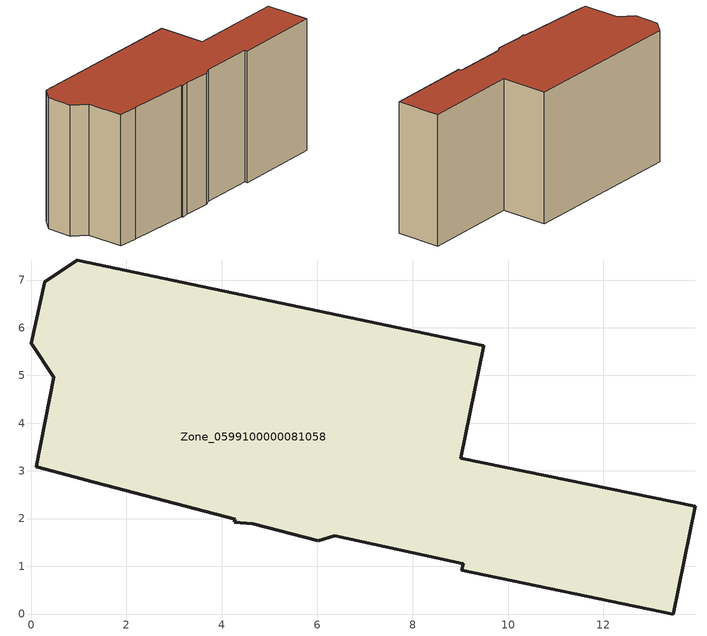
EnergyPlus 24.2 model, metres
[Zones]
Zone_0599100000081058
 floor ground (C_G): 4.28,1.99 1.13,2.82 1.09,2.83 0.11,3.09 0.48,4.96 0,5.68 0.29,6.96 0.97,7.42 9.49,5.62 9.01,3.27 13.93,2.26 13.46,0 9.03,0.91 9.06,1.05 6.37,1.64 6.02,1.53 4.65,1.89 4.26,1.92 z0
 wall outside (C_F): 0.97,7.42 0.29,6.96 0,5.68 0.48,4.96 0.11,3.09 1.09,2.83 1.13,2.82 4.28,1.99 4.26,1.92 4.65,1.89 6.02,1.53 6.37,1.64 9.06,1.05 9.03,0.91 13.46,0 13.93,2.26 9.01,3.27 9.49,5.62 0.97,7.42 z0:6.8
 roof outside (C_R): 4.65,1.89 6.02,1.53 6.37,1.64 9.06,1.05 9.03,0.91 13.46,0 13.93,2.26 9.01,3.27 9.49,5.62 0.97,7.42 0.29,6.96 0,5.68 0.48,4.96 0.11,3.09 1.09,2.83 1.13,2.82 4.28,1.99 4.26,1.92 z6.8
[BUILDING]
Pand.0599100000081058: North Axis=0; Terrain=City; Loads Convergence Tolerance Value=0.04; Temperature Convergence Tolerance Value=0.4; Solar Distribution=FullExterior; Maximum Number of Warmup Days=25; Minimum Number of Warmup Days=1
[Site:Location]
Rotterdam.The.Hague.AP_ZH_NLD Design_Conditions: Latitude=51.96; Longitude=4.45; Time Zone=1; Elevation=-4.5
[SITE:GROUNDTEMPERATURE:BUILDINGSURFACE]
18, 18, 18, 18, 18, 18, 18, 18, 18, 18, 18, 18
[MATERIAL] Thermal Absorptance=0.9; Solar Absorptance=0.7; Visible Absorptance=0.7
Name | Roughness | Thickness | Conductivity | Density | Specific Heat
G.TC.1946 | MediumSmooth | 0.15 | 1 | 540 | 1210
F.TC.1946 | Rough | 0.3 | 0.857143 | 1920 | 840
R.TC.1946 | MediumRough | 0.2 | 0.909091 | 1500 | 1000
[CONSTRUCTION]
C_G: G.TC.1946
C_F: F.TC.1946
C_R: R.TC.1946
[ZONE]
Zone_0599100000081058: Type=1; Multiplier=1; Ceiling Height=Autocalculate; Volume=Autocalculate; Floor Area=autocalculate; Part of Total Floor Area=Yes
[ZONEINFILTRATION:DESIGNFLOWRATE]
Infil_Zone_0599100000081058: Zone or ZoneList or Space or SpaceList=Zone_0599100000081058; Schedule=AlwaysOn; Design Flow Rate Calculation Method=Flow/Area; Flow Rate per Floor Area=0.003; Constant Term Coefficient=1; Temperature Term Coefficient=0; Velocity Term Coefficient=0; Velocity Squared Term Coefficient=0
[HVACTEMPLATE:ZONE:IDEALLOADSAIRSYSTEM]
Zone_0599100000081058: Maximum Heating Supply Air Temperature=50; Minimum Cooling Supply Air Temperature=13; Maximum Heating Supply Air Humidity Ratio=0.0156; Minimum Cooling Supply Air Humidity Ratio=0.0077; Heating Limit=NoLimit; Cooling Limit=NoLimit; Dehumidification Control Type=ConstantSensibleHeatRatio; Cooling Sensible Heat Ratio=0.7; Dehumidification Setpoint=60; Humidification Control Type=None; Humidification Setpoint=30; Outdoor Air Method=None; Outdoor Air Flow Rate per Person=0.00944; Outdoor Air Flow Rate per Zone Floor Area=0; Outdoor Air Flow Rate per Zone=0; Demand Controlled Ventilation Type=None; Outdoor Air Economizer Type=NoEconomizer; Heat Recovery Type=None; Sensible Heat Recovery Effectiveness=0.7; Latent Heat Recovery Effectiveness=0.65
[ZONECONTROL:THERMOSTAT]
ThermostatControl_Zone_0599100000081058: Zone or ZoneList=Zone_0599100000081058; Control Type Schedule=DualSetpointControlType; Control 1=Thermostat_Zone_0599100000081058; Temperature Difference Between Cutout And Setpoint=0
[THERMOSTATSETPOINT:DUALSETPOINT]
Thermostat_Zone_0599100000081058: Heating Setpoint Temperature Schedule=HeatingSetpoint_Zone_0599100000081058; Cooling Setpoint Temperature Schedule=CoolingSetpoint_Zone_0599100000081058
[SCHEDULE:COMPACT]
HeatingSetpoint_Zone_0599100000081058: Through: 12/31, For: AllDays, Until: 24:00, 21
CoolingSetpoint_Zone_0599100000081058: Through: 12/31, For: AllDays, Until: 24:00, 24
DualSetpointControlType: Through: 12/31, For: AllDays, Until: 24:00, 4
AlwaysOn: Through: 12/31, For: AllDays, Until: 24:00, 1
